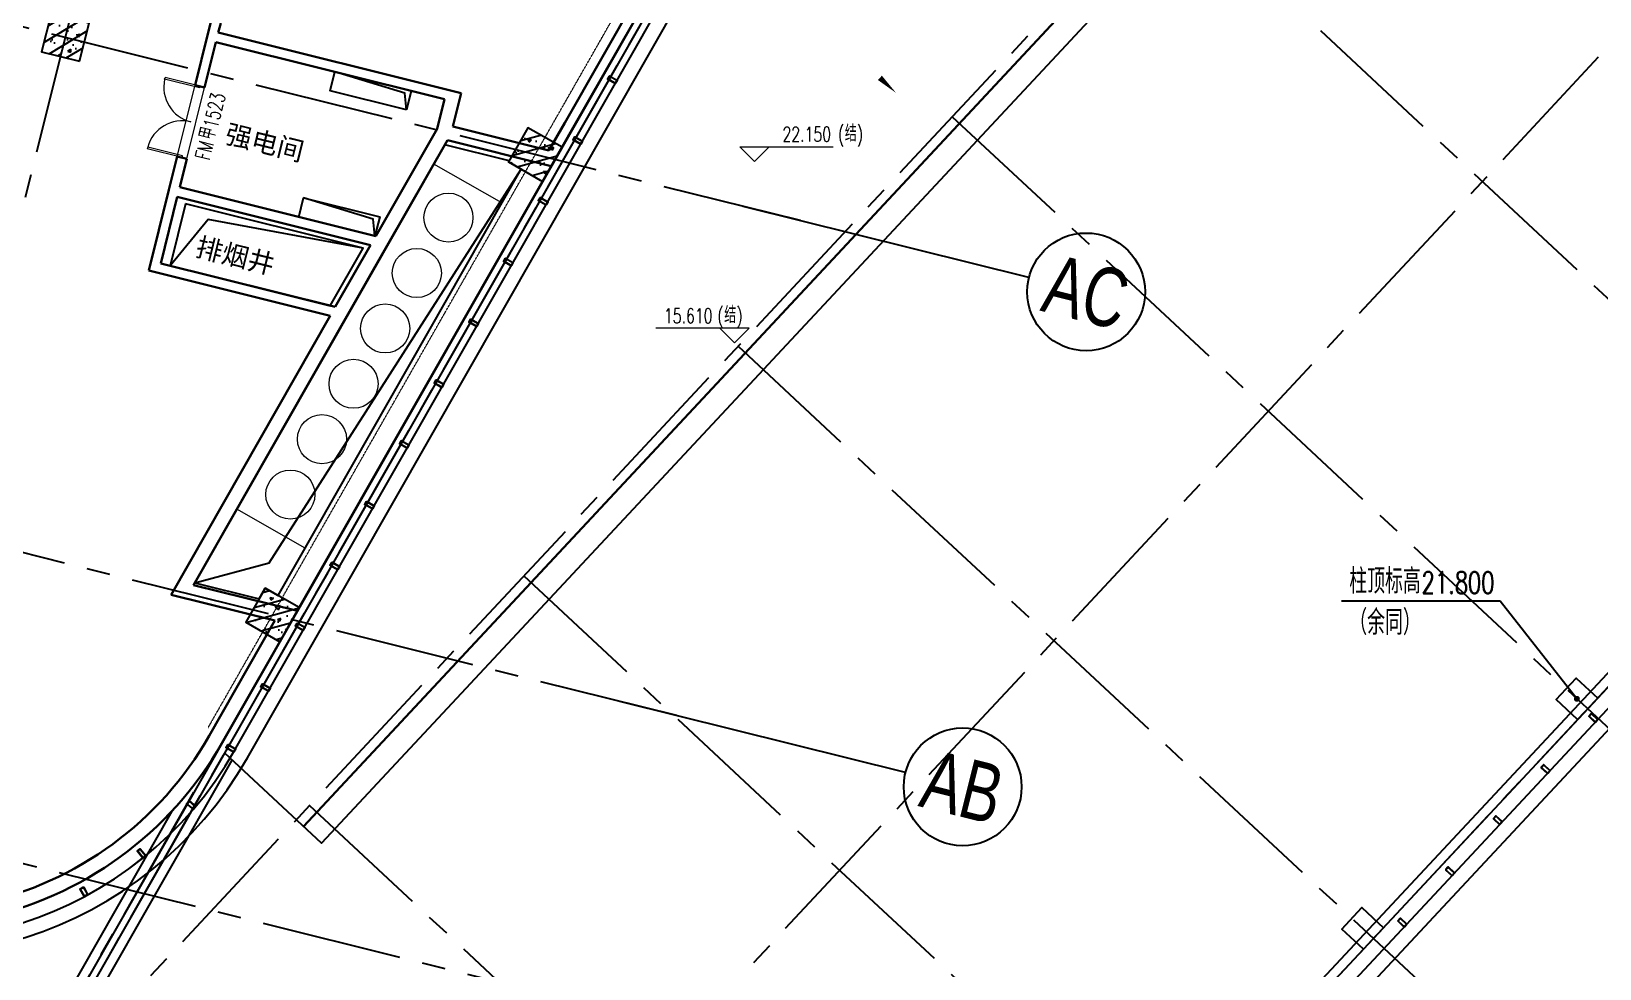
# Model space of a CAD drawing. Extents: x 138868 to 1251000, y -188972 to 132579.
# Drawn here: x 957220 to 989172, y 53320 to 72428 of the extents above; entities that cross this region are included whole.
import ezdxf
from ezdxf.enums import TextEntityAlignment as Align

# ---------------------------------------------------------------- set-up
doc = ezdxf.new("R2010")
doc.units = 0
doc.linetypes.add('CENTER2', pattern=[28.575000000000003, 19.05, -3.175, 3.175, -3.175])
doc.linetypes.add('DASHDOT', pattern=[1, 0.5, -0.25, 0, -0.25])
doc.layers.get('0').update_dxf_attribs({"color": 8})
doc.layers.get('Defpoints').update_dxf_attribs({"color": 8})
for name, color, linetype in [('#幕墙线-平面', 8, 'Continuous'), ('#标注', 8, 'Continuous'), ('#结构边线+内凹外凸边线', 8, 'Continuous'), ('#轴线', 8, 'CENTER2'), ('A-FLOR-UNDR', 8, 'Continuous'), ('A-Hole', 8, 'Continuous'), ('A-ROOF', 8, 'Continuous'), ('COLUMN', 8, 'Continuous'), ('dim', 8, 'Continuous'), ('DIM_LEAD', 8, 'Continuous'), ('DIM_SYMB', 8, 'Continuous'), ('建-填充', 8, 'Continuous'), ('数据中心轮廓线', 8, 'Continuous')]:
    doc.layers.add(name, color=color, linetype=linetype)
for name, color, linetype, lineweight in [('DIM_ELEV', 8, 'Continuous', 5), ('DOOR_FIRE', 8, 'Continuous', 13), ('DOOR_FIRE_TEXT', 8, 'Continuous', 9), ('DOTE', 8, 'DASHDOT', 5), ('IT设备', 8, 'Continuous', 9), ('PUB_TEXT', 8, 'Continuous', 5), ('WALL', 8, 'Continuous', 30), ('空调', 8, 'Continuous', 9)]:
    doc.layers.add(name, color=color, linetype=linetype, lineweight=lineweight)
doc.styles.add('_TCH_DIM', font='SIMPLEX', dxfattribs={"bigfont": 'GBCBIG'})
doc.styles.add('_TCH_WINDOW', font='SIMPLEX', dxfattribs={"height": 3.5, "bigfont": 'GBCBIG'})
doc.styles.add('JHZX', font='jrs.shx', dxfattribs={"width": 0.6, "bigfont": 'jhz.shx'})
doc.styles.get("Standard").update_dxf_attribs({"font": 'arial.ttf'})
doc.dimstyles.new('JZBZ-300', dxfattribs={"dimscale": 300, "dimtxt": 3, "dimasz": 1.5, "dimexe": 1, "dimexo": 1, "dimgap": 0.5, "dimtad": 1, "dimdec": 0, "dimdsep": 46, "dimtxsty": 'JHZX', "dimblk1": 'ARCHTICK', "dimblk2": 'ARCHTICK', "dimsah": 1, "dimcen": 0, "dimclrd": 1, "dimclre": 1, "dimclrt": 2, "dimadec": 1, "dimazin": 2, "dimtfac": 1, "dimtdec": 0, "dimtix": 1, "dimtmove": 0, "dimatfit": 3, "dimfxl": 1, "dimtolj": 1, "dimlwd": -1, "dimlwe": -1, "dimarcsym": 1})

# ---------------------------------------------------------------- blocks, each defined once
blk = doc.blocks.new('g')
at = {"layer": '空调'}
for p, q in [((538615.5001389642, -73460.79613391543), (546715.5001389643, -73460.79613391531)), ((538615.500138964, -75060.79613391531), (538615.5001389642, -73460.79613391543)), ((546715.5001389644, -75060.79613391531), (546715.5001389643, -73460.79613391531)), ((538615.500138964, -75060.79613391531), (546715.5001389645, -75060.79613391543))]:
    blk.add_line(p, q, dxfattribs=at)
for centre in [(539415.5001389643, -74260.79613391543), (540715.5001389643, -74260.79613391543), (542015.5001389643, -74260.79613391531), (543315.5001389644, -74260.79613391543), (544615.5001389643, -74260.7961339152), (545915.5001389645, -74260.79613391531)]:
    blk.add_circle(centre, 499.9999999999997, dxfattribs=at)
blk = doc.blocks.new('_FZH')
at = {"layer": '建-填充', "ltscale": 300}
h = blk.add_hatch(dxfattribs=at)
h.set_pattern_fill('钢筋混凝土', color=256, scale=0.1249999999999999, angle=-90.00000000000001)
h.set_pattern_definition([(315, (-0.5000000000000284, 0.5), (0.2209708691207961, 0.2209708691207959), []), (320, (-0.5000000000000284, 0.5), (-0.07844016872824407, -0.8965752282509413), [0.09374999999999993, -1.031249999999999]), (265, (-0.5000000000000284, 0.5), (0.9402401671250143, 0.1734391670162496), [0.07499999999999994, -0.8249999999999994]), (10.45139999999998, (-0.5065366750000067, 0.4252853999999786), (0.8617994275761914, -0.7231367271425267), [0.07967523749999997, -0.8764276399999996]), (316.1842, (-0.2500000000000284, 0.5), (-0.2068987679112728, -1.334051310782055), [0.1406249999999999, -1.546874999999999]), (6.635599999999983, (-0.2672416337500465, 0.3888290687499705), (1.217647338625552, -1.168328381935879), [0.1195128599999999, -1.314641249999999]), (261.1841999999999, (-0.2500000000000284, 0.5), (1.217648251156655, -1.168327431417034), [0.1124999999999999, -1.237499999999999]), (291, (-0.3125000000000284, 0.375), (-0.5032736133316734, -0.7461338151480765), [0.09374999999999993, -1.031249999999999]), (236, (-0.3125000000000284, 0.375), (0.9064375563085658, -0.3041441649019772), [0.07499999999999994, -0.8249999999999994]), (341.4514, (-0.3544395075000182, 0.3128222087499921), (0.4031631208874401, -1.050278285726862), [0.07967523749999997, -0.8764276399999996]), (307.5, (-0.5000000000000284, 0.5), (0.4161173172891392, -0.01519981914661343), [0, -0.8149999999999995, 0, -0.8374999999999995, 0, -0.8281249999999994]), (277.5, (-0.5000000000000284, 0.5), (0.49301463985295, -0.3288369218026856), [0, -0.4774999999999997, 0, -0.7962499999999995, 0, -0.3156249999999998]), (237.5, (-0.5000000000000284, 0.7787500000000023), (-0.02819358966797485, -0.6672780452155109), [0, -0.3124999999999999, 0, -0.9749999999999995, 0, -1.293749999999999]), (227.5, (-0.5000000000000284, 0.9037500000000023), (0.1251312279153969, -0.7289827116779823), [0, -0.4062499999999997, 0, -0.6474999999999995, 0, -0.9187499999999994])])
h.paths.add_polyline_path([(-0.5000000000000284, 0.5), (-0.5000000000000284, -0.5), (0.4999999999999716, -0.5), (0.4999999999999716, 0.5)])
at = {"layer": '#结构边线+内凹外凸边线'}
blk.add_lwpolyline([(-0.5000000000000284, -0.5), (0.4999999999999716, -0.5), (0.4999999999999716, 0.5), (-0.5000000000000284, 0.5)], close=True, dxfattribs=at)
blk = doc.blocks.new('Hole-3F')
at = {"layer": 'A-Hole'}
for points in [[(46559.72289343015, 87948.63366762875), (45007.24973138864, 88335.7087005882), (45104.01848962856, 88723.8269910987), (46656.49165167008, 88336.75195813924)], [(42061.90012948401, 86029.75662792), (41747.40150466771, 84768.3722237834), (45009.0818055647, 83955.1503523273), (45678.13944209064, 85128.13325730732)], [(45918.6298700911, 85377.34999299707), (44366.15670804959, 85764.42502595653), (44462.92546628951, 86152.54331646702), (46015.39862833102, 85765.46828350757)]]:
    blk.add_lwpolyline(points, close=True, dxfattribs=at)
for points in [[(46559.72289343015, 87948.63366762875), (46523.8539178716, 88290.46500994894), (45104.01848962856, 88723.8269910987)], [(45918.6298700911, 85377.34999299707), (45882.76089453255, 85719.18133531726), (44462.92546628951, 86152.54331646702)], [(45678.13944209064, 85128.13325730732), (42520.48548845248, 85712.76835304924), (41747.40150466771, 84768.3722237834)]]:
    blk.add_lwpolyline(points, dxfattribs=at)
blk = doc.blocks.new('$DorLib2D$00000002')
for p, q in [((-0.5, -5.684341886080802e-17), (-0.5000000000000007, 0.4875)), ((-0.4750000000000007, 0.4875), (-0.5000000000000007, 0.4875)), ((-0.475, -2.842170943040401e-17), (-0.4750000000000007, 0.4875)), ((0.475, -2.842170943040401e-17), (0.4750000000000007, 0.4875)), ((0.4750000000000007, 0.4875), (0.5000000000000007, 0.4875)), ((0.5, -5.684341886080802e-17), (0.5000000000000007, 0.4875)), ((-0.5, -5.684341886080802e-17), (-0.475, -2.842170943040401e-17)), ((0.5, -5.684341886080802e-17), (0.475, -2.842170943040401e-17))]:
    blk.add_line(p, q)
for centre, start, end in [((-0.4875, -4.263256414560601e-17), 0, 88.53071641864632), ((0.4875, -4.263256414560601e-17), 91.4692835813537, 180)]:
    blk.add_arc(centre, 0.4875, start, end)
blk = doc.blocks.new('*U3167')
blk.add_line((20, 4.898587196589413e-16), (0, 0))
blk.add_circle((24, 0), 4)
at = {"style": 'JHZX', "width": 0.75}
blk.add_attdef('AXES', text='', height=4, dxfattribs=at).set_placement((23.99999999999997, 0), align=Align.MIDDLE_CENTER)
blk = doc.blocks.new('_ARCHTICK')
at = {"color": 0, "linetype": 'ByBlock', "const_width": 0.15}
blk.add_lwpolyline([(-0.5, -0.5), (0.5, 0.5)], dxfattribs=at)
blk = doc.blocks.new('*D3321')
at = {"layer": '#标注', "ltscale": 300, "transparency": 16777216}
for p, q in [((856190.8966844945, 99692.36909648811), (854993.744198457, 101943.8854600338)), ((1008530.367629015, 79636.49725693116), (1010269.463448736, 81501.44919732175))]:
    blk.add_line(p, q, dxfattribs=at)
blk.add_arc((918301.9844985469, -17121.59754685307), 134550.0001244242, 46.99999999366509, 117.9999999999995, dxfattribs=at)
at = {"layer": 'Defpoints', "color": 0, "ltscale": 300, "transparency": 16777216}
for p in [(962846.5674255192, 109840.9271025278), (856331.73815333, 99427.48481863044), (1008325.768120972, 79417.09114646802), (918301.9844985469, -17121.59754685307)]:
    blk.add_point(p, dxfattribs=at)
at = {"layer": '#标注', "ltscale": 300, "transparency": 16777216, "xscale": 450, "yscale": 450, "zscale": 450}
for p, rotation in [((855134.5856672928, 101679.0011821761), 207.9999999999995), ((1010064.863940693, 81282.04308685866), 316.9999999936651)]:
    blk.add_blockref('_ARCHTICK', p, dxfattribs=dict(at, rotation=rotation))
at = {"layer": '#标注', "ltscale": 300, "transparency": 16777216, "insert": (935942.5994007356, 116872.1755902018), "char_height": 900, "attachment_point": 5, "rotation": 352.4999999968323, "style": 'JHZX'}
blk.add_mtext('\\A1;71°', dxfattribs=at)
blk = doc.blocks.new('*D3322')
at = {"layer": '#标注', "ltscale": 300, "transparency": 16777216}
for p, q in [((983851.1665590641, 97798.35182484554), (984520.0357641303, 98971.00437009812)), ((1008530.367629015, 79636.49725693121), (1009451.065416566, 80623.82475547062))]:
    blk.add_line(p, q, dxfattribs=at)
blk.add_arc((918301.984498547, -17121.59754685324), 133350.0001244263, 46.9999999936651, 60.29999991711377, dxfattribs=at)
at = {"layer": 'Defpoints', "color": 0, "ltscale": 300, "transparency": 16777216}
for p in [(983702.5289581575, 97537.76237072912), (1001435.684510989, 87142.54036943044), (1008325.768120972, 79417.09114646813), (918301.984498547, -17121.59754685324)]:
    blk.add_point(p, dxfattribs=at)
at = {"layer": '#标注', "ltscale": 300, "transparency": 16777216, "xscale": 450, "yscale": 450, "zscale": 450}
for p, rotation in [((984371.3981632235, 98710.41491598164), 150.2999999171138), ((1009246.465908523, 80404.41864500754), 316.9999999936651)]:
    blk.add_blockref('_ARCHTICK', p, dxfattribs=dict(at, rotation=rotation))
at = {"layer": '#标注', "ltscale": 300, "transparency": 16777216, "insert": (997696.3274677793, 90763.25235255435), "char_height": 900, "attachment_point": 5, "rotation": 323.6499999553894, "style": 'JHZX'}
blk.add_mtext('\\A1;13.3°', dxfattribs=at)
blk = doc.blocks.new('*D3323')
at = {"layer": '#标注', "ltscale": 300, "transparency": 16777216}
for p, q in [((950308.2513160052, 111248.5271582598), (950634.8458755462, 112558.4263906632)), ((983851.1665590642, 97798.35182484554), (984520.0357641302, 98971.00437009783))]:
    blk.add_line(p, q, dxfattribs=at)
blk.add_arc((918301.984498547, -17121.59754685313), 133350.0001244259, 60.29999991711373, 75.99999999999903, dxfattribs=at)
at = {"layer": 'Defpoints', "color": 0, "ltscale": 300, "transparency": 16777216}
for p in [(950235.6747473254, 110957.4384403771), (973530.7245299395, 104253.8893017246), (983702.5289581575, 97537.76237072906), (918301.984498547, -17121.59754685313)]:
    blk.add_point(p, dxfattribs=at)
at = {"layer": '#标注', "ltscale": 300, "transparency": 16777216, "xscale": 450, "yscale": 450, "zscale": 450}
for p, rotation in [((950562.2693068662, 112267.3376727804), 165.999999999999), ((984371.3981632236, 98710.41491598135), 330.2999999171137)]:
    blk.add_blockref('_ARCHTICK', p, dxfattribs=dict(at, rotation=rotation))
at = {"layer": '#标注', "ltscale": 300, "transparency": 16777216, "insert": (968155.2211414808, 107205.6212330961), "char_height": 900, "attachment_point": 5, "rotation": 338.14999995855635, "style": 'JHZX'}
blk.add_mtext('\\A1;15.7°', dxfattribs=at)
blk = doc.blocks.new('LZ')
at = {"layer": '#幕墙线-平面', "ltscale": 250}
for points in [[(-32.49999999988358, -9.730402962304652e-05, -0.414213562373095), (-40.00002245465294, 7.499880241084611), (-40.00051645992789, 172.4998802403279, -0.414213562373095), (-32.50053891458083, 179.9999026951264), (32.49946108506992, 180.0000973032147, -0.414213562373095), (39.99948353983928, 172.5001197580132), (39.9999775448814, 7.500119758740766, -0.4142135623730949), (32.49999999976717, 9.730400051921606e-05)], [(-32.50001796381548, 5.999902695941273, -0.4142135623730951), (-34.00002245488577, 7.499898204987403), (-34.00051645981148, 172.4998982042016, -0.4142135623730951), (-32.50052095076535, 173.9999026951555), (32.49947904876899, 174.0000973032147, -0.4142135623730951), (33.99948353983928, 172.5001017941977), (33.9999775448814, 7.500101794925286, -0.4142135623730951), (32.49998203583527, 6.000097303971415)]]:
    blk.add_lwpolyline(points, format="xyb", close=True, dxfattribs=at)

msp = doc.modelspace()

# ---------------------------------------------------------------- linework, layer by layer
at = {"layer": '#幕墙线-平面', "ltscale": 500}
msp.add_lwpolyline([(998285.7021367988, 80237.03399766423, 0.2860734634963688), (866144.3737756913, 97576.69969902467, 0.4324632496480859), (862392.3873621444, 86538.52766009257), (877125.2731387713, 58829.99946906487, 0.3897332674103929), (887336.5475836261, 55231.04394336417, -0.2739152575343032), (966866.7564053421, 44807.51845885115, 0.3893999561442285), (977654.2845651237, 45646.6890394357), (999058.200471947, 68599.57872991194, 0.4327152502695922)], format="xyb", close=True, dxfattribs=at)
msp.add_lwpolyline([(866144.3739002969, 97576.69966680114, 0.4324632496197469), (862392.3874869961, 86538.52762810932), (877125.2732638898, 58829.99943657988, 0.3897332673906265), (887336.5477104676, 55231.04391210387, -0.2124371498010051), (951317.533810321, 54318.83629549388, 0.3893999562089555), (961622.6773407378, 57617.16739056236), (977172.2098301607, 84878.39989842544, 0.4327152502067482), (973743.2372546513, 96026.01245414908, 0.2242489846275923), (866144.3739002966, 97576.69966680091)], format="xyb", dxfattribs=at)
at = {"layer": '#幕墙线-平面'}
msp.add_lwpolyline([(998095.2647136045, 80005.22893333831, 0.2860734634963688), (866268.5585628813, 97303.60971636232, 0.432463249648085), (862657.2716399438, 86679.36912903795), (877390.1574166291, 58970.84093790059, 0.3897332674103919), (887218.5090697727, 55506.8462443829, -0.2739152575343032), (967051.8826010546, 45043.58686347376, 0.3893999561442295), (977434.8784545485, 45851.28854735848), (998838.7943614612, 68804.17823793064, 0.4327152502695888), (998095.264720533, 80005.2289276463)], format="xyb", dxfattribs=at)
at = {"layer": '#幕墙线-平面', "ltscale": 300}
msp.add_lwpolyline([(866268.5586875654, 97303.60968417418, 0.432463249619747), (862657.2717648009, 86679.36909704446), (877390.1575417477, 58970.84090541583, 0.3897332673906247), (887218.5091965785, 55506.84621310746, -0.2124371498010051), (951443.3872383656, 54591.16131206322, 0.3893999562089572), (961362.0878863917, 57765.80499106646), (976911.6203758148, 85027.03749892954, 0.4327152502067479), (973611.2342718868, 95756.61458381359, 0.2242489846275924)], format="xyb", close=True, dxfattribs=at)
at = {"layer": '#轴线', "ltscale": 150}
for p, q in [((953182.554293822, 53332.82628944836), (965085.1115611468, 101071.3760375545)), ((952745.3693168194, 43264.08391604212), (983702.5291539761, 97537.76253941789)), ((952875.7442229558, 43189.90568447707), (983832.8238810343, 97463.44373896456)), ((957381.6092632669, 50739.31081747235), (991074.1798688145, 86870.1692951644)), ((972888.0857070978, 68568.18176166201), (922305.7918632659, 81179.76406497252)), ((963817.5218375158, 44737.72524892306), (997510.0924430634, 80868.58372661471)), ((970326.5697787753, 38667.93984730629), (1008325.768293952, 79417.09133196459)), ((980348.0979480022, 75367.85466212238), (995487.119571093, 61250.48860922735)), ((970372.0980471782, 58477.10642612516), (919789.8042033175, 71088.68872944138)), ((975983.3084436024, 70687.19097175932), (991122.3300661754, 56569.8249193473)), ((971618.5189392027, 66006.5272813965), (986757.5405612579, 51889.16122946714)), ((968884.2783892399, 52509.78770952835), (918301.9845453799, 65121.3700128441)), ((967253.7294348029, 61325.86359103344), (982392.7510563405, 47208.49753958709)), ((962888.9399304036, 56645.19990067015), (978027.9615514227, 42527.83384970686))]:
    msp.add_line(p, q, dxfattribs=at)
for centre, radius, start, end in [((918301.9845202272, -17121.59760284243), 124899.9999998406, 45.62366798156813, 118.9562780656252), ((918301.984570557, -17121.59760285966), 79799.99999986478, 44.8455156965567, 120.0000000000624)]:
    msp.add_arc(centre, radius, start, end, dxfattribs=at)
at = {"layer": 'A-FLOR-UNDR'}
for p, q in [((980432.5047341108, 91804.80002826109), (957591.8548529202, 51760.87797038612)), ((962245.1486382703, 60928.13634792075), (967201.2426791335, 69617.09417163208)), ((962679.464395514, 60680.40701374749), (967635.5584363772, 69369.36483745882)), ((977069.2050295605, 46191.78890976234), (998473.1209360266, 69144.67859986145)), ((977215.4757698842, 46055.38923774991), (998619.3916763503, 69008.27892784897)), ((957722.0846827817, 51686.44521827862), (961158.8040306345, 57711.6556398758)), ((957994.5912851314, 51760.53378520004), (961309.1060402847, 57571.49674840097)), ((960081.135173952, 56528.71732038533), (957517.0953496671, 52033.4769742905))]:
    msp.add_line(p, q, dxfattribs=at)
for points in [[(988723.6683522381, 58396.41489711421), (988284.8561312668, 58805.61391315114), (988694.055013218, 59244.42599033233), (989132.8673492058, 58835.22709763603)], [(984358.8799757487, 53715.75015494268), (983920.0677547774, 54124.94917097961), (984329.2666367285, 54563.76124816079), (984768.0789727164, 54154.5623554645)]]:
    msp.add_lwpolyline(points, close=True, dxfattribs=at)
for radius, start, end in [(79308.6049935667, 60.30017600665981, 65.19589841729933), (79508.6049935667, 60.44430044908911, 64.01673944527359)]:
    msp.add_arc((918297.9306524238, -17129.19640140707), radius, start, end, dxfattribs=at)
at = {"layer": 'A-Hole'}
msp.add_lwpolyline([(960549.0653678405, 61183.91677873069), (961859.3338642283, 60857.2301513381), (961984.559287308, 61076.77368917671), (962245.1485420722, 60928.13620250369), (967201.2425831552, 69617.09402609762), (966940.6533281703, 69765.73151288816), (966954.4650144831, 69789.9459767093), (965644.1965183541, 70116.63260403817)], close=True, dxfattribs=at)
msp.add_lwpolyline([(960549.0653678405, 61183.91677873069), (962067.998634181, 61592.67034488713), (967201.2425831552, 69617.09402609762)], dxfattribs=at)
at = {"layer": 'A-ROOF'}
msp.add_lwpolyline([(961158.8040306342, 57711.65563987597), (975451.737058955, 82769.83476972516), (984910.0334437711, 80411.61662181577), (985497.637744572, 79863.66674663988), (963128.0915345417, 55875.26533355023)], close=True, dxfattribs=at)
at = {"layer": 'dim', "ltscale": 300}
for points in [[(909963.945715663, 98578.4023309304), (907511.2838960048, 108415.4915936626, 0.08546788528828636), (866144.3739002969, 97576.19505117892, 0.4324632496197455), (862392.3874869961, 86538.02301248722), (877125.2732638898, 58829.49482095783, 0.3897332673906265), (887336.5477104676, 55230.53929648176, -0.2124371498010051), (951317.533810321, 54318.33167987183, 0.3893999562089553), (961622.6773407378, 57616.66277494014), (977172.2098301607, 84877.8952828034, 0.4327152502067507), (973743.2372546513, 96025.50783852703, 0.09273048928582212), (929092.6849368347, 108415.4916114839), (926640.0230481792, 98578.40207202872)], [(909729.5600268035, 98278.40233456931), (907282.1497937301, 108094.4286339566, 0.08495546336409823), (866268.5586874872, 97303.10506851663, 0.4324632496197475), (862657.2717648002, 86678.86448142375), (877390.1575417477, 58970.3362897936, 0.3897332673906237), (887218.5091965788, 55506.3415974853, -0.212437149801005), (951443.3872383656, 54590.65669644106, 0.3893999562089543), (961362.0878863917, 57765.30037544435), (976911.6203758148, 85026.53288330755, 0.4327152502067534), (973611.234271887, 95756.10996819154, 0.09221741090204245), (929321.8190390503, 108094.4286515407), (926874.4087352243, 98278.40206838981)]]:
    msp.add_lwpolyline(points, format="xyb", close=True, dxfattribs=at)
at = {"layer": 'DIM_ELEV'}
for p, q in [((971953.3540252519, 69776.31577887642), (971653.3540252519, 70076.31577887642)), ((971653.3540252519, 70076.31577887642), (973553.3540252519, 70076.31577887642)), ((971953.3540252519, 69776.31577887642), (972253.3540252519, 70076.31577887642)), ((971845.3822288993, 66374.72779735504), (969945.3822288993, 66374.72779735504)), ((971545.3822288993, 66074.72779735504), (971245.3822288993, 66374.72779735504)), ((971545.3822288993, 66074.72779735504), (971845.3822288993, 66374.72779735504))]:
    msp.add_line(p, q, dxfattribs=at)
at = {"layer": 'DIM_LEAD'}
for p, q in [((987143.0243909301, 60808.49456612341), (983913.2426808875, 60808.49456612341)), ((988708.861734871, 58820.420462173), (987143.0243909301, 60808.49456612341))]:
    msp.add_line(p, q, dxfattribs=at)
at = {"layer": 'DIM_LEAD', "const_width": 60}
msp.add_lwpolyline([(988727.4240682414, 58796.85269223497, 1), (988690.2994015007, 58843.98823211103, 1)], format="xyb", close=True, dxfattribs=at)
at = {"layer": 'DIM_SYMB'}
msp.add_lwpolyline([(972613.8493756021, 73245.4973662271, 0, 0, 0), (974836.9210196985, 71172.4495205537, 0, 120, 0), (974507.811853969, 71479.34878258093, 0, 0, 0)], format="xyseb", dxfattribs=at)
at = {"layer": 'DOOR_FIRE'}
for p, q in [((960193.4951755772, 69878.19139167201, 200), (960556.3780189767, 71333.63498108601, 200)), ((960387.5543208322, 69829.8070125521, 200), (960750.4371642317, 71285.25060196611, 200))]:
    msp.add_line(p, q, dxfattribs=at)
at = {"layer": 'DOTE'}
msp.add_line((960823.871839006, 58234.53967899154), (976303.5815226734, 85373.35977717798), dxfattribs=at)
at = {"layer": 'WALL'}
for p, q in [((962762.4146712096, 56216.26452525699), (985131.9608812395, 80204.6659383488)), ((968087.7902954808, 70565.87807670323), (969695.0417000283, 73383.68975480163)), ((968261.5165983783, 70466.78634303389), (969932.2764392667, 73395.94016282348)), ((960882.9731215939, 72643.5363915966), (960810.3965528938, 72352.44767368573)), ((961028.647887706, 72401.09286718786), (961077.0322668282, 72595.15201248194)), ((960810.3965528938, 72352.44767368579), (960556.3780189541, 71333.6349810388)), ((961028.647887706, 72401.09286718786), (965974.7346409506, 71167.89493511163)), ((960750.437164224, 71285.2506019153), (960980.2635085948, 72207.03372192592)), ((960980.2635085948, 72207.03372192592), (965635.2615439463, 71046.41235853208)), ((960556.3780189541, 71333.6349810388), (960750.437164224, 71285.2506019153)), ((965484.6831680529, 70442.47547949606), (965635.2615439463, 71046.41235853208)), ((965805.3893140345, 70488.68792673375), (965974.7346409506, 71167.89493511163)), ((964235.3117612514, 68252.09422959539), (965484.6831680529, 70442.47547949606)), ((965805.3893140345, 70488.68792673375), (967765.0677461224, 70000.08521704614)), ((967765.0677461224, 70000.08521704614), (968087.7902954808, 70565.87807670323)), ((967812.2495620609, 69679.13738030806), (968261.5165983783, 70466.78634303389)), ((964472.2886733543, 68062.05943568621), (965695.6623650489, 70206.86183898273)), ((965695.6623650489, 70206.86183898273), (967812.2495620609, 69679.13738030806)), ((960193.4951755733, 69878.19139169919), (960024.1503921943, 69198.98656328634)), ((960387.5543208427, 69829.80701257568), (960193.4951755733, 69878.19139169919)), ((960242.4033131676, 69247.63811849238), (960387.5543208427, 69829.80701257568)), ((959612.8847558221, 67549.49019031378), (960024.1503921943, 69198.98656328634)), ((959855.3282801937, 67695.16495645634), (960194.018934035, 69053.57897324872)), ((960194.018934035, 69053.57897324872), (964132.3798164816, 68071.63531995204)), ((960242.4033131676, 69247.63811849238), (964235.3117612514, 68252.09422959539)), ((963411.8562031402, 66808.42295237159), (964132.3798164816, 68071.63531995204)), ((963648.8331152536, 66618.38815845753), (964472.2886733543, 68062.05943568621)), ((959612.8847558221, 67549.49019031378), (963308.9242583669, 66627.96404271427)), ((959855.3282801937, 67695.16495645634), (963411.8562031402, 66808.42295237159)), ((960066.5649521123, 60943.50304801168), (963308.9242583669, 66627.96404271427)), ((960523.3324688424, 61138.80220413808), (963648.8331152536, 66618.38815845753)), ((960523.3324688424, 61138.80220413808), (962639.9196774226, 60611.07774258062)), ((960066.5649521123, 60943.50304801168), (962183.1521606892, 60415.77858645504)), ((960840.9121661042, 58062.58136983617), (962183.1521606892, 60415.77858645504)), ((961101.5016204508, 57913.94376933243), (962639.9196774226, 60611.07774258062))]:
    msp.add_line(p, q, dxfattribs=at)
for centre, radius, start in [((954673.628413246, 61580.33791509725), 7399.999999999928, 281.7842791510797), ((954673.628413246, 61580.33791509672), 7099.999999999485, 282.3329706835212)]:
    msp.add_arc(centre, radius, start, 330.3000000064706, dxfattribs=at)
at = {"layer": '数据中心轮廓线'}
msp.add_lwpolyline([(869624.885915159, 99096.04329767881, 0.007535906763480832), (866144.3739002969, 97576.19505117898, 0.4324632496197444), (862392.3874869954, 86538.02301248873), (877125.2732638901, 58829.49482095783, 0.389733267390625), (887336.5477104678, 55230.5392964817, -0.2124371498010046), (951317.533810321, 54318.33167987195, 0.3893999562089562), (961622.6773407378, 57616.6627749402), (977172.209830161, 84877.8952828034, 0.4327152502067543), (973743.2372546515, 96025.50783852703, 0.01474220444908848), (966979.0831498809, 99096.04323627084, 0.01474220444908848)], format="xyb", dxfattribs=at)

# ---------------------------------------------------------------- block references
at = {"layer": '#幕墙线-平面', "ltscale": 300}
for p, rotation in [((969137.1306256731, 71396.90605087136), 60.29999989507269), ((968430.3588301344, 70157.80319199758), 60.29999989507269), ((967723.5870345961, 68918.7003331238), 60.29999989507269), ((967016.8152390574, 67679.59747425001), 60.29999989507269), ((966310.0434435192, 66440.49461537611), 60.29999989507269), ((965603.2716479804, 65201.39175650221), 60.29999989507269), ((964896.4998524422, 63962.28889762843), 60.29999989507269), ((964189.7280569035, 62723.18603875465), 60.29999989507269), ((963482.956261365, 61484.08317988086), 60.29999989507269), ((962776.1844658265, 60244.98032100685), 60.29999989507269), ((962069.412670288, 59005.87746213307), 60.29999989507269), ((961362.4919208372, 57766.51345925219), 60.29999989507269), ((960543.3898404008, 56597.27440891042), 49.66805694187734), ((959522.284905494, 55599.15233532782), 39.02771714483772), ((958334.4406590769, 54806.73261818453), 28.38737734779801)]:
    msp.add_blockref('LZ', p, dxfattribs=dict(at, rotation=rotation))
at = {"layer": '#幕墙线-平面', "ltscale": 300, "xscale": -1, "rotation": 46.99999999999935}
for p in [(989109.6009028861, 58370.8953299619), (988136.6956343902, 57327.58216220862), (987163.7903658941, 56284.26899445534), (986190.885097398, 55240.95582670206), (985217.979828902, 54197.64265894878)]:
    msp.add_blockref('LZ', p, dxfattribs=at)
at = {"layer": '#标注', "xscale": 300, "yscale": 300}
for p, rotation, values in [((971723.7308355947, 68858.48803637683), 345.9999999999856, {'AXES': 'AC'}), ((969207.7431756468, 58767.41270084569), 345.9999999999856, {'AXES': 'AB'}), ((967719.9235177091, 52800.09398424957), 345.9999999999856, {'AXES': 'AA'}), ((985660.5099800183, 52912.15879150771), 317.0000000589019, {'AXES': 'BC'})]:
    msp.add_blockref('*U3167', p, dxfattribs=dict(at, rotation=rotation)).add_auto_attribs(values)
at = {"layer": 'A-Hole'}
msp.add_blockref('Hole-3F', (918301.984440014, -17121.59782154748), dxfattribs=at)
at = {"layer": 'COLUMN'}
for p, xscale, yscale, zscale, rotation in [((957912.1273083207, 72302.10755989223), 800.000000000326, 800.000000000326, 800.000000000326, 76.00000000003195), ((967486.2894814925, 69915.00080588489), 799.999999999602, 799.999999999602, 799.999999999602, 60.30000000567606), ((962133.8285059521, 60531.13777058426), 799.999999999602, 799.999999999602, 799.999999999602, 60.30000000567606)]:
    msp.add_blockref('_FZH', p, dxfattribs=dict(at, xscale=xscale, yscale=yscale, zscale=zscale, rotation=rotation))
at = {"layer": 'DOOR_FIRE', "xscale": 1500, "yscale": 1500, "zscale": 200, "rotation": 76.00000000000026}
msp.add_blockref('$DorLib2D$00000002', (960471.9661699045, 70581.72099681909), dxfattribs=at)
at = {"layer": 'IT设备', "rotation": 60.30000000566726}
for p in [(630733.4538575665, -368776.1416550954), (630733.4539629321, -368776.1414935866)]:
    msp.add_blockref('g', p, dxfattribs=at)

# ---------------------------------------------------------------- texts
at = {"layer": 'DOOR_FIRE_TEXT', "style": '_TCH_WINDOW', "width": 0.7058823529411765}
for s, p in [('1523', (961006.234962844, 70430.86082629778)), ('FM', (960845.1767476671, 69784.89160767704))]:
    msp.add_text(s, height=297.5, rotation=76.00000000000026, dxfattribs=at).set_placement(p)
at = {"layer": 'DOOR_FIRE_TEXT', "style": '_TCH_WINDOW'}
msp.add_text('甲', height=337.5886524822695, rotation=76.00000000000026, dxfattribs=at).set_placement((960946.7839438189, 70192.41581271292))
at = {"layer": 'PUB_TEXT'}
for s, p in [('强电间', (961139.8013281585, 70163.02676883287)), ('排烟井', (960541.9581294146, 67857.4567252323))]:
    msp.add_text(s, height=396.5189873417721, rotation=346.1255508720446, dxfattribs=at).set_placement(p)
at = {"layer": 'PUB_TEXT', "style": '_TCH_DIM', "width": 0.7058823529411765}
for s, height, p in [('22.150', 297.5, (972523.3540252519, 70181.31577887642)), ('(', 297.5, (973653.3540252519, 70181.31577887642)), (')', 297.5, (974039.0987061029, 70181.31577887642)), ('(', 297.5, (971197.3822288993, 66479.72779735504)), (')', 297.5, (971583.1269097503, 66479.72779735504)), ('15.610', 297.5, (970107.3822288993, 66479.72779735504)), ('21.800', 446.25, (985545.2107659939, 60965.99456612341))]:
    msp.add_text(s, height=height, dxfattribs=at).set_placement(p)
at = {"layer": 'PUB_TEXT', "style": '_TCH_DIM'}
for s, height, p in [('结', 337.5886524822695, (973793.3540252519, 70181.31577887642)), ('结', 337.5886524822695, (971337.3822288993, 66479.72779735504)), ('柱顶标高', 506.3829787234042, (984070.7426808875, 60965.99456612341)), ('（余同）', 506.3829787234042, (984070.7426808875, 60125.99456612341))]:
    msp.add_text(s, height=height, dxfattribs=at).set_placement(p)

# ---------------------------------------------------------------- dimensions: what is measured, and where the dimension line sits
at = {"layer": '#标注', "ltscale": 300}
for base, center, p1, p2, picture, middle in [((962846.5674255192, 109840.9271025278), (918301.9844985469, -17121.59754685307), (1008325.768120972, 79417.09114646801), (856331.73815333, 99427.48481863044), '*D3321', (935942.5994007356, 116872.1755902018)), ((973530.7245299395, 104253.8893017246), (918301.9844985469, -17121.59754685307), (983702.5289581574, 97537.76237072906), (950235.6747473252, 110957.4384403771), '*D3323', (968155.2211414808, 107205.6212330961)), ((1001435.684510989, 87142.54036943044), (918301.9844985469, -17121.59754685318), (1008325.768120972, 79417.09114646801), (983702.5289581574, 97537.76237072906), '*D3322', (997696.3274677792, 90763.25235255435))]:
    dim = msp.add_angular_dim_3p(base=base, center=center, p1=p1, p2=p2, dimstyle='JZBZ-300', override={"dimclrd": 256, "dimclre": 256, "dimclrt": 256}, dxfattribs=at)
    dim.commit()
    dim.dimension.update_dxf_attribs({"geometry": picture, "text_midpoint": middle})

doc.saveas('drawing.dxf')
